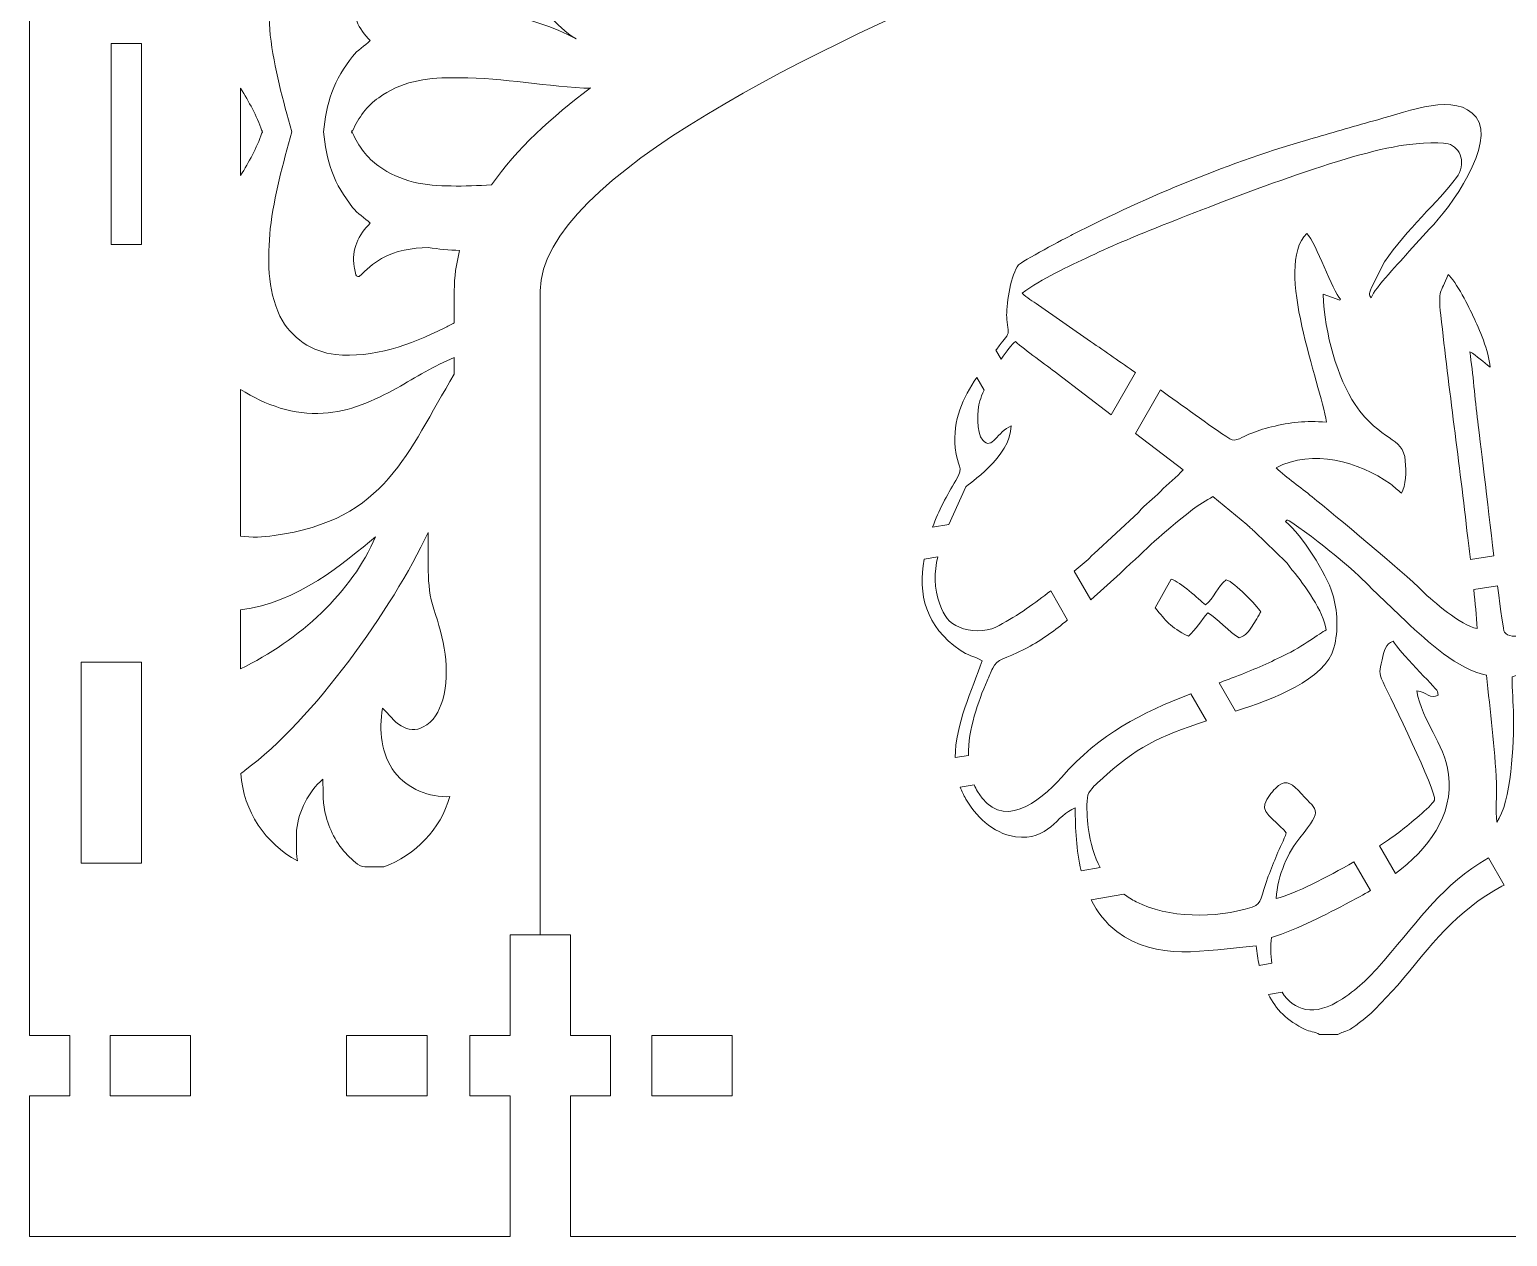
# Model space of a CAD drawing. Header units: inches. Extents: x 37.6 to 85.3, y -40.2 to -18.7.
# Drawn here: x 38.1 to 43.89, y -28.23 to -23.5 of the extents above; entities that cross this region are included whole.
import ezdxf

# ---------------------------------------------------------------- set-up
doc = ezdxf.new("R2010")
doc.units = ezdxf.units.IN
doc.header["$MEASUREMENT"] = 0
doc.layers.add('Layer 1', color=7, linetype='Continuous')

msp = doc.modelspace()

# ---------------------------------------------------------------- linework, layer by layer
at = {"layer": 'Layer 1', "color": 250, "lineweight": 9}
for points, knots in [([(43.4087, -28.2255), (43.4087, -28.2255), (46.5974, -28.2255), (46.5974, -28.2255), (46.5974, -28.2255), (46.5974, -28.2255), (46.5974, -27.6747), (46.5974, -27.6747), (46.5974, -27.6747), (46.5974, -27.6747), (46.4399, -27.6747), (46.4399, -27.6747), (46.4399, -27.6747), (46.4399, -27.6747), (46.4399, -27.4384), (46.4399, -27.4384), (46.4399, -27.4384), (46.4399, -27.4384), (46.5974, -27.4384), (46.5974, -27.4384), (46.5974, -27.4384), (46.5974, -27.4384), (46.5974, -27.0444), (46.5974, -27.0444), (46.5974, -27.0444), (46.5974, -27.0444), (46.8336, -27.0444), (46.8336, -27.0444), (46.8336, -27.0444), (46.8336, -27.0444), (46.8336, -27.4384), (46.8336, -27.4384), (46.8336, -27.4384), (46.8336, -27.4384), (46.9911, -27.4384), (46.9911, -27.4384), (46.9911, -27.4384), (46.9911, -27.4384), (46.9911, -27.6747), (46.9911, -27.6747), (46.9911, -27.6747), (46.9911, -27.6747), (46.8336, -27.6747), (46.8336, -27.6747), (46.8336, -27.6747), (46.8336, -27.6747), (46.8336, -28.2255), (46.8336, -28.2255), (46.8336, -28.2255), (46.8336, -28.2255), (48.7148, -28.2255), (48.7148, -28.2255), (48.7148, -28.2255), (48.7148, -28.2255), (48.7148, -27.6747), (48.7148, -27.6747), (48.7148, -27.6747), (48.7148, -27.6747), (48.5573, -27.6747), (48.5573, -27.6747), (48.5573, -27.6747), (48.5573, -27.6747), (48.5573, -27.4384), (48.5573, -27.4384), (48.5573, -27.4384), (48.5573, -27.4384), (48.7148, -27.4384), (48.7148, -27.4384), (48.7148, -27.4384), (48.7148, -27.4384), (48.7148, -20.728), (48.7148, -20.728), (48.7148, -20.728), (48.7148, -20.4244), (48.4672, -20.1768), (48.1636, -20.1768), (48.1636, -20.1768), (48.1636, -20.1768), (47.655, -20.1768), (47.655, -20.1768), (47.655, -20.1768), (47.4223, -20.1768), (46.841, -20.0055), (46.2129, -19.6593), (46.2129, -19.6593), (45.5847, -19.3131), (45.1154, -19.3648), (44.9156, -19.463), (44.9156, -19.463), (44.7157, -19.5611), (44.7496, -19.4576), (44.7496, -19.4576), (44.7496, -19.4576), (44.7496, -19.4576), (44.7871, -19.1685), (44.5944, -19.0597), (44.5944, -19.0597), (44.4016, -18.9508), (44.241, -19.0597), (44.134, -19.1489), (44.134, -19.1489), (44.0269, -19.2381), (43.9412, -19.0757), (43.9412, -19.0757), (43.9412, -19.0757), (43.7217, -18.7545), (43.4087, -18.7902), (43.4087, -18.7902), (43.4087, -18.7902), (43.4087, -18.7902), (43.0956, -18.7545), (42.8761, -19.0757), (42.8761, -19.0757), (42.8761, -19.0757), (42.7905, -19.2381), (42.6834, -19.1489), (42.6834, -19.1489), (42.5763, -19.0597), (42.4157, -18.9508), (42.223, -19.0597), (42.223, -19.0597), (42.0303, -19.1685), (42.0678, -19.4576), (42.0678, -19.4576), (42.0678, -19.4576), (42.0678, -19.4576), (42.1017, -19.5611), (41.9018, -19.463), (41.9018, -19.463), (41.7019, -19.3648), (41.2326, -19.3131), (40.6045, -19.6593), (40.6045, -19.6593), (39.9763, -20.0055), (39.3951, -20.1768), (39.1624, -20.1768), (39.1624, -20.1768), (39.1624, -20.1768), (38.6538, -20.1768), (38.6538, -20.1768), (38.6538, -20.1768), (38.3502, -20.1768), (38.1026, -20.4244), (38.1026, -20.728), (38.1026, -20.728), (38.1026, -20.728), (38.1026, -27.4384), (38.1026, -27.4384), (38.1026, -27.4384), (38.1026, -27.4384), (38.2601, -27.4384), (38.2601, -27.4384), (38.2601, -27.4384), (38.2601, -27.4384), (38.2601, -27.6747), (38.2601, -27.6747), (38.2601, -27.6747), (38.2601, -27.6747), (38.1026, -27.6747), (38.1026, -27.6747), (38.1026, -27.6747), (38.1026, -27.6747), (38.1026, -28.2255), (38.1026, -28.2255), (38.1026, -28.2255), (38.1026, -28.2255), (39.9838, -28.2255), (39.9838, -28.2255), (39.9838, -28.2255), (39.9838, -28.2255), (39.9838, -27.6747), (39.9838, -27.6747), (39.9838, -27.6747), (39.9838, -27.6747), (39.8263, -27.6747), (39.8263, -27.6747), (39.8263, -27.6747), (39.8263, -27.6747), (39.8263, -27.4384), (39.8263, -27.4384), (39.8263, -27.4384), (39.8263, -27.4384), (39.9838, -27.4384), (39.9838, -27.4384), (39.9838, -27.4384), (39.9838, -27.4384), (39.9838, -27.0444), (39.9838, -27.0444), (39.9838, -27.0444), (39.9838, -27.0444), (40.22, -27.0444), (40.22, -27.0444), (40.22, -27.0444), (40.22, -27.0444), (40.22, -27.4384), (40.22, -27.4384), (40.22, -27.4384), (40.22, -27.4384), (40.3775, -27.4384), (40.3775, -27.4384), (40.3775, -27.4384), (40.3775, -27.4384), (40.3775, -27.6747), (40.3775, -27.6747), (40.3775, -27.6747), (40.3775, -27.6747), (40.22, -27.6747), (40.22, -27.6747), (40.22, -27.6747), (40.22, -27.6747), (40.22, -28.2255), (40.22, -28.2255), (40.22, -28.2255), (40.22, -28.2255), (43.4087, -28.2255), (43.4087, -28.2255)], [0, 0, 0, 0, 0.018182, 0.018182, 0.018182, 0.018182, 0.036364, 0.036364, 0.036364, 0.036364, 0.054545, 0.054545, 0.054545, 0.054545, 0.072727, 0.072727, 0.072727, 0.072727, 0.090909, 0.090909, 0.090909, 0.090909, 0.109091, 0.109091, 0.109091, 0.109091, 0.127273, 0.127273, 0.127273, 0.127273, 0.145455, 0.145455, 0.145455, 0.145455, 0.163636, 0.163636, 0.163636, 0.163636, 0.181818, 0.181818, 0.181818, 0.181818, 0.2, 0.2, 0.2, 0.2, 0.218182, 0.218182, 0.218182, 0.218182, 0.236364, 0.236364, 0.236364, 0.236364, 0.254545, 0.254545, 0.254545, 0.254545, 0.272727, 0.272727, 0.272727, 0.272727, 0.290909, 0.290909, 0.290909, 0.290909, 0.309091, 0.309091, 0.309091, 0.309091, 0.327273, 0.327273, 0.327273, 0.327273, 0.345455, 0.345455, 0.345455, 0.345455, 0.363636, 0.363636, 0.363636, 0.363636, 0.381818, 0.381818, 0.381818, 0.381818, 0.4, 0.4, 0.4, 0.4, 0.418182, 0.418182, 0.418182, 0.418182, 0.436364, 0.436364, 0.436364, 0.436364, 0.454545, 0.454545, 0.454545, 0.454545, 0.472727, 0.472727, 0.472727, 0.472727, 0.490909, 0.490909, 0.490909, 0.490909, 0.509091, 0.509091, 0.509091, 0.509091, 0.527273, 0.527273, 0.527273, 0.527273, 0.545455, 0.545455, 0.545455, 0.545455, 0.563636, 0.563636, 0.563636, 0.563636, 0.581818, 0.581818, 0.581818, 0.581818, 0.6, 0.6, 0.6, 0.6, 0.618182, 0.618182, 0.618182, 0.618182, 0.636364, 0.636364, 0.636364, 0.636364, 0.654545, 0.654545, 0.654545, 0.654545, 0.672727, 0.672727, 0.672727, 0.672727, 0.690909, 0.690909, 0.690909, 0.690909, 0.709091, 0.709091, 0.709091, 0.709091, 0.727273, 0.727273, 0.727273, 0.727273, 0.745455, 0.745455, 0.745455, 0.745455, 0.763636, 0.763636, 0.763636, 0.763636, 0.781818, 0.781818, 0.781818, 0.781818, 0.8, 0.8, 0.8, 0.8, 0.818182, 0.818182, 0.818182, 0.818182, 0.836364, 0.836364, 0.836364, 0.836364, 0.854545, 0.854545, 0.854545, 0.854545, 0.872727, 0.872727, 0.872727, 0.872727, 0.890909, 0.890909, 0.890909, 0.890909, 0.909091, 0.909091, 0.909091, 0.909091, 0.927273, 0.927273, 0.927273, 0.927273, 0.945455, 0.945455, 0.945455, 0.945455, 0.963636, 0.963636, 0.963636, 0.963636, 1, 1, 1, 1]), ([(38.4224, -23.5548), (38.4224, -23.5548), (38.5405, -23.5548), (38.5405, -23.5548), (38.5405, -23.5548), (38.5405, -23.5548), (38.5405, -24.3422), (38.5405, -24.3422), (38.5405, -24.3422), (38.5405, -24.3422), (38.4224, -24.3422), (38.4224, -24.3422), (38.4224, -24.3422), (38.4224, -24.3422), (38.4224, -23.5548), (38.4224, -23.5548)], [0, 0, 0, 0, 0.2, 0.2, 0.2, 0.2, 0.4, 0.4, 0.4, 0.4, 0.6, 0.6, 0.6, 0.6, 1, 1, 1, 1]), ([(42.4327, -24.8434), (42.3746, -24.8031), (42.316, -24.7625), (42.2567, -24.721), (42.2567, -24.721), (42.2567, -24.721), (42.0524, -24.5791), (42.0524, -24.5791), (42.0524, -24.5791), (42.0294, -24.5629), (42.0067, -24.5513), (41.9885, -24.5318), (41.9885, -24.5318), (42.0644, -24.4757), (42.1689, -24.4283), (42.2552, -24.3873), (42.2552, -24.3873), (42.3483, -24.3431), (42.4439, -24.3036), (42.5407, -24.2653), (42.5407, -24.2653), (42.7732, -24.1734), (43.2291, -23.9946), (43.4631, -23.9559), (43.4631, -23.9559), (43.5029, -23.9493), (43.6177, -23.9367), (43.6562, -23.9473), (43.6562, -23.9473), (43.707, -23.9613), (43.7272, -24.0277), (43.6889, -24.0795), (43.6889, -24.0795), (43.6163, -24.1776), (43.4933, -24.2814), (43.4077, -24.4094), (43.4077, -24.4094), (43.4077, -24.4094), (43.3559, -24.5104), (43.3559, -24.5104), (43.3559, -24.5104), (43.3444, -24.5411), (43.3466, -24.5382), (43.3548, -24.5503), (43.3548, -24.5503), (43.3678, -24.5114), (43.4721, -24.406), (43.5042, -24.3681), (43.5042, -24.3681), (43.5042, -24.3681), (43.5836, -24.2798), (43.5836, -24.2798), (43.5836, -24.2798), (43.6642, -24.2003), (43.8446, -23.9458), (43.7656, -23.8436), (43.7656, -23.8436), (43.6883, -23.7435), (43.5027, -23.8199), (43.3812, -23.853), (43.3812, -23.853), (43.2943, -23.8767), (43.2117, -23.9016), (43.1277, -23.9255), (43.1277, -23.9255), (42.8033, -24.0176), (42.4834, -24.1517), (42.1862, -24.3027), (42.1862, -24.3027), (42.1585, -24.3168), (41.9859, -24.4077), (41.9742, -24.4219), (41.9742, -24.4219), (41.9458, -24.4562), (41.9276, -24.5677), (41.9277, -24.6185), (41.9277, -24.6185), (41.9277, -24.6379), (41.9364, -24.6762), (41.9337, -24.6885), (41.9337, -24.6885), (41.9308, -24.7016), (41.9066, -24.7264), (41.8984, -24.7384), (41.8984, -24.7384), (41.8943, -24.7443), (41.8902, -24.7502), (41.8861, -24.756), (41.8861, -24.756), (41.8861, -24.756), (41.9062, -24.7911), (41.9062, -24.7911), (41.9062, -24.7911), (41.9273, -24.7589), (41.9478, -24.7325), (41.9619, -24.7215), (41.9619, -24.7215), (41.9997, -24.7555), (42.0821, -24.8131), (42.1259, -24.8469), (42.1259, -24.8469), (42.1259, -24.8469), (42.3375, -25.0091), (42.3375, -25.0091), (42.3375, -25.0091), (42.3375, -25.0091), (42.4327, -24.8434), (42.4327, -24.8434)], [0, 0, 0, 0, 0.035714, 0.035714, 0.035714, 0.035714, 0.071429, 0.071429, 0.071429, 0.071429, 0.107143, 0.107143, 0.107143, 0.107143, 0.142857, 0.142857, 0.142857, 0.142857, 0.178571, 0.178571, 0.178571, 0.178571, 0.214286, 0.214286, 0.214286, 0.214286, 0.25, 0.25, 0.25, 0.25, 0.285714, 0.285714, 0.285714, 0.285714, 0.321429, 0.321429, 0.321429, 0.321429, 0.357143, 0.357143, 0.357143, 0.357143, 0.392857, 0.392857, 0.392857, 0.392857, 0.428571, 0.428571, 0.428571, 0.428571, 0.464286, 0.464286, 0.464286, 0.464286, 0.5, 0.5, 0.5, 0.5, 0.535714, 0.535714, 0.535714, 0.535714, 0.571429, 0.571429, 0.571429, 0.571429, 0.607143, 0.607143, 0.607143, 0.607143, 0.642857, 0.642857, 0.642857, 0.642857, 0.678571, 0.678571, 0.678571, 0.678571, 0.714286, 0.714286, 0.714286, 0.714286, 0.75, 0.75, 0.75, 0.75, 0.785714, 0.785714, 0.785714, 0.785714, 0.821429, 0.821429, 0.821429, 0.821429, 0.857143, 0.857143, 0.857143, 0.857143, 0.892857, 0.892857, 0.892857, 0.892857, 0.928571, 0.928571, 0.928571, 0.928571, 1, 1, 1, 1]), ([(42.8241, -26.1693), (42.9661, -26.1227), (43.1757, -26.0465), (43.209, -25.9211), (43.209, -25.9211), (43.2274, -25.852), (43.224, -25.7753), (43.2036, -25.709), (43.2036, -25.709), (43.1788, -25.6284), (43.0858, -25.4812), (43.0191, -25.4262), (43.0191, -25.4262), (43.0304, -25.417), (43.026, -25.4196), (43.0441, -25.43), (43.0441, -25.43), (43.0441, -25.43), (43.1219, -25.4852), (43.1219, -25.4852), (43.1219, -25.4852), (43.1856, -25.5344), (43.3013, -25.628), (43.3567, -25.6884), (43.3567, -25.6884), (43.3567, -25.6884), (43.4918, -25.818), (43.4918, -25.818), (43.4918, -25.818), (43.5769, -25.8967), (43.693, -26.0057), (43.8069, -26.0281), (43.8069, -26.0281), (43.8194, -26.1684), (43.8404, -26.3099), (43.8451, -26.4515), (43.8451, -26.4515), (43.8467, -26.4997), (43.8421, -26.5572), (43.8464, -26.6032), (43.8464, -26.6032), (43.9031, -26.5289), (43.9137, -26.2916), (43.9124, -26.1868), (43.9124, -26.1868), (43.9117, -26.1357), (43.9056, -26.0857), (43.9067, -26.0345), (43.9067, -26.0345), (44.0684, -25.9812), (44.1879, -25.921), (44.2158, -25.7369), (44.2158, -25.7369), (44.2255, -25.6727), (44.1966, -25.4655), (44.1748, -25.318), (44.1748, -25.318), (44.1748, -25.318), (44.0938, -25.3315), (44.0938, -25.3315), (44.0938, -25.3315), (44.1133, -25.4771), (44.1321, -25.6234), (44.1479, -25.7718), (44.1479, -25.7718), (44.1107, -25.7939), (44.1137, -25.8174), (44.0306, -25.852), (44.0306, -25.852), (44.0044, -25.8629), (43.9014, -25.895), (43.8764, -25.8593), (43.8764, -25.8593), (43.8729, -25.8544), (43.8626, -25.7801), (43.8496, -25.6775), (43.8496, -25.6775), (43.8496, -25.6775), (43.7566, -25.693), (43.7566, -25.693), (43.7566, -25.693), (43.7621, -25.7443), (43.7667, -25.7955), (43.7693, -25.8454), (43.7693, -25.8454), (43.7073, -25.8347), (43.5931, -25.7359), (43.558, -25.701), (43.558, -25.701), (43.4739, -25.6174), (43.2108, -25.4009), (43.1241, -25.3301), (43.1241, -25.3301), (43.0776, -25.2921), (43.0263, -25.2564), (42.9823, -25.2159), (42.9823, -25.2159), (43.1261, -25.1412), (43.305, -25.1909), (43.4301, -25.279), (43.4301, -25.279), (43.4486, -25.292), (43.4586, -25.304), (43.4737, -25.3152), (43.4737, -25.3152), (43.4911, -25.2855), (43.492, -25.2309), (43.4886, -25.189), (43.4886, -25.189), (43.4806, -25.0898), (43.3917, -25.1167), (43.2925, -24.9684), (43.2925, -24.9684), (43.2233, -24.8649), (43.1723, -24.693), (43.1672, -24.5364), (43.1672, -24.5364), (43.1672, -24.5364), (43.2325, -24.5594), (43.2325, -24.5594), (43.2325, -24.5594), (43.2327, -24.5576), (43.234, -24.5566), (43.235, -24.5554), (43.235, -24.5554), (43.2023, -24.5245), (43.1417, -24.3369), (43.1026, -24.298), (43.1026, -24.298), (42.9711, -24.4308), (43.1578, -24.8869), (43.1795, -25.0367), (43.1795, -25.0367), (43.0956, -25.032), (43.0403, -25.0371), (42.9644, -25.0557), (42.9644, -25.0557), (42.9314, -25.0637), (42.9067, -25.0729), (42.8763, -25.0845), (42.8763, -25.0845), (42.8538, -25.093), (42.8241, -25.1171), (42.802, -25.1029), (42.802, -25.1029), (42.7177, -25.0487), (42.6123, -24.9686), (42.5301, -24.9111), (42.5301, -24.9111), (42.5301, -24.9111), (42.4321, -25.0816), (42.4321, -25.0816), (42.4321, -25.0816), (42.4321, -25.0816), (42.6184, -25.2244), (42.6184, -25.2244), (42.6184, -25.2244), (42.5946, -25.2531), (42.5593, -25.2778), (42.5299, -25.3086), (42.5299, -25.3086), (42.5009, -25.339), (42.4724, -25.3572), (42.4436, -25.3904), (42.4436, -25.3904), (42.4436, -25.3904), (42.2693, -25.5522), (42.2693, -25.5522), (42.2693, -25.5522), (42.2576, -25.5625), (42.258, -25.5643), (42.2468, -25.5753), (42.2468, -25.5753), (42.2468, -25.5753), (42.1925, -25.6205), (42.1925, -25.6205), (42.1925, -25.6205), (42.1925, -25.6205), (42.257, -25.7329), (42.257, -25.7329), (42.257, -25.7329), (42.257, -25.7329), (42.3721, -25.6294), (42.3721, -25.6294), (42.3721, -25.6294), (42.4912, -25.5187), (42.5186, -25.4871), (42.656, -25.3789), (42.656, -25.3789), (42.6782, -25.3614), (42.7109, -25.345), (42.7349, -25.3282), (42.7349, -25.3282), (42.7349, -25.3282), (42.8687, -25.4382), (42.8687, -25.4382), (42.8687, -25.4382), (42.8834, -25.452), (42.8874, -25.4559), (42.9004, -25.4674), (42.9004, -25.4674), (42.9004, -25.4674), (43.0218, -25.5852), (43.0218, -25.5852), (43.0218, -25.5852), (43.0319, -25.5968), (43.0383, -25.6079), (43.0484, -25.6198), (43.0484, -25.6198), (43.0942, -25.6733), (43.1686, -25.7789), (43.1791, -25.8507), (43.1791, -25.8507), (43.1509, -25.865), (43.0918, -25.913), (43.0107, -25.9523), (43.0107, -25.9523), (42.9511, -25.9812), (42.8878, -26.0094), (42.8227, -26.0341), (42.8227, -26.0341), (42.8014, -26.0422), (42.7805, -26.0501), (42.7601, -26.0578), (42.7601, -26.0578), (42.7601, -26.0578), (42.8241, -26.1693), (42.8241, -26.1693)], [0, 0, 0, 0, 0.017241, 0.017241, 0.017241, 0.017241, 0.034483, 0.034483, 0.034483, 0.034483, 0.051724, 0.051724, 0.051724, 0.051724, 0.068966, 0.068966, 0.068966, 0.068966, 0.086207, 0.086207, 0.086207, 0.086207, 0.103448, 0.103448, 0.103448, 0.103448, 0.12069, 0.12069, 0.12069, 0.12069, 0.137931, 0.137931, 0.137931, 0.137931, 0.155172, 0.155172, 0.155172, 0.155172, 0.172414, 0.172414, 0.172414, 0.172414, 0.189655, 0.189655, 0.189655, 0.189655, 0.206897, 0.206897, 0.206897, 0.206897, 0.224138, 0.224138, 0.224138, 0.224138, 0.241379, 0.241379, 0.241379, 0.241379, 0.258621, 0.258621, 0.258621, 0.258621, 0.275862, 0.275862, 0.275862, 0.275862, 0.293103, 0.293103, 0.293103, 0.293103, 0.310345, 0.310345, 0.310345, 0.310345, 0.327586, 0.327586, 0.327586, 0.327586, 0.344828, 0.344828, 0.344828, 0.344828, 0.362069, 0.362069, 0.362069, 0.362069, 0.37931, 0.37931, 0.37931, 0.37931, 0.396552, 0.396552, 0.396552, 0.396552, 0.413793, 0.413793, 0.413793, 0.413793, 0.431034, 0.431034, 0.431034, 0.431034, 0.448276, 0.448276, 0.448276, 0.448276, 0.465517, 0.465517, 0.465517, 0.465517, 0.482759, 0.482759, 0.482759, 0.482759, 0.5, 0.5, 0.5, 0.5, 0.517241, 0.517241, 0.517241, 0.517241, 0.534483, 0.534483, 0.534483, 0.534483, 0.551724, 0.551724, 0.551724, 0.551724, 0.568966, 0.568966, 0.568966, 0.568966, 0.586207, 0.586207, 0.586207, 0.586207, 0.603448, 0.603448, 0.603448, 0.603448, 0.62069, 0.62069, 0.62069, 0.62069, 0.637931, 0.637931, 0.637931, 0.637931, 0.655172, 0.655172, 0.655172, 0.655172, 0.672414, 0.672414, 0.672414, 0.672414, 0.689655, 0.689655, 0.689655, 0.689655, 0.706897, 0.706897, 0.706897, 0.706897, 0.724138, 0.724138, 0.724138, 0.724138, 0.741379, 0.741379, 0.741379, 0.741379, 0.758621, 0.758621, 0.758621, 0.758621, 0.775862, 0.775862, 0.775862, 0.775862, 0.793103, 0.793103, 0.793103, 0.793103, 0.810345, 0.810345, 0.810345, 0.810345, 0.827586, 0.827586, 0.827586, 0.827586, 0.844828, 0.844828, 0.844828, 0.844828, 0.862069, 0.862069, 0.862069, 0.862069, 0.87931, 0.87931, 0.87931, 0.87931, 0.896552, 0.896552, 0.896552, 0.896552, 0.913793, 0.913793, 0.913793, 0.913793, 0.931034, 0.931034, 0.931034, 0.931034, 0.948276, 0.948276, 0.948276, 0.948276, 0.965517, 0.965517, 0.965517, 0.965517, 1, 1, 1, 1]), ([(43.8351, -25.5602), (43.8098, -25.3519), (43.7809, -25.1001), (43.7722, -25.0341), (43.7722, -25.0341), (43.7604, -24.9445), (43.7546, -24.8491), (43.7409, -24.7616), (43.7409, -24.7616), (43.7691, -24.7759), (43.7948, -24.8039), (43.8206, -24.8219), (43.8206, -24.8219), (43.8158, -24.7576), (43.7775, -24.6721), (43.7548, -24.6231), (43.7548, -24.6231), (43.7407, -24.5929), (43.6858, -24.4832), (43.6559, -24.4588), (43.6559, -24.4588), (43.6268, -24.5373), (43.6162, -24.513), (43.6275, -24.6181), (43.6275, -24.6181), (43.6589, -24.9099), (43.7005, -25.1977), (43.7331, -25.4896), (43.7331, -25.4896), (43.7363, -25.5179), (43.7397, -25.5466), (43.7431, -25.5755), (43.7431, -25.5755), (43.7431, -25.5755), (43.8351, -25.5602), (43.8351, -25.5602)], [0, 0, 0, 0, 0.1, 0.1, 0.1, 0.1, 0.2, 0.2, 0.2, 0.2, 0.3, 0.3, 0.3, 0.3, 0.4, 0.4, 0.4, 0.4, 0.5, 0.5, 0.5, 0.5, 0.6, 0.6, 0.6, 0.6, 0.7, 0.7, 0.7, 0.7, 0.8, 0.8, 0.8, 0.8, 1, 1, 1, 1]), ([(41.702, -25.4375), (41.702, -25.4375), (41.7678, -25.2899), (41.7678, -25.2899), (41.7678, -25.2899), (41.7739, -25.2826), (41.9442, -25.1721), (41.9457, -25.052), (41.9457, -25.052), (41.8924, -25.0728), (41.8704, -25.1503), (41.834, -25.1082), (41.834, -25.1082), (41.8086, -25.0786), (41.812, -24.9914), (41.8231, -24.9533), (41.8231, -24.9533), (41.8266, -24.9415), (41.8322, -24.9272), (41.8392, -24.9116), (41.8392, -24.9116), (41.8392, -24.9116), (41.8109, -24.8622), (41.8109, -24.8622), (41.8109, -24.8622), (41.7576, -24.9423), (41.7161, -25.0281), (41.7265, -25.1381), (41.7265, -25.1381), (41.7339, -25.2168), (41.7642, -25.2069), (41.7286, -25.266), (41.7286, -25.266), (41.694, -25.3234), (41.6614, -25.384), (41.6379, -25.4482), (41.6379, -25.4482), (41.6379, -25.4482), (41.702, -25.4375), (41.702, -25.4375)], [0, 0, 0, 0, 0.090909, 0.090909, 0.090909, 0.090909, 0.181818, 0.181818, 0.181818, 0.181818, 0.272727, 0.272727, 0.272727, 0.272727, 0.363636, 0.363636, 0.363636, 0.363636, 0.454545, 0.454545, 0.454545, 0.454545, 0.545455, 0.545455, 0.545455, 0.545455, 0.636364, 0.636364, 0.636364, 0.636364, 0.727273, 0.727273, 0.727273, 0.727273, 0.818182, 0.818182, 0.818182, 0.818182, 1, 1, 1, 1]), ([(42.1003, -25.6972), (42.1003, -25.6972), (42.0883, -25.7072), (42.0883, -25.7072), (42.0883, -25.7072), (42.0302, -25.7517), (41.9574, -25.8042), (41.885, -25.84), (41.885, -25.84), (41.8457, -25.8595), (41.7845, -25.8583), (41.7432, -25.8403), (41.7432, -25.8403), (41.7007, -25.8218), (41.6835, -25.798), (41.6658, -25.7498), (41.6658, -25.7498), (41.6424, -25.6863), (41.6448, -25.624), (41.6583, -25.5645), (41.6583, -25.5645), (41.6583, -25.5645), (41.6043, -25.5735), (41.6043, -25.5735), (41.6043, -25.5735), (41.5805, -25.7128), (41.6102, -25.8359), (41.7453, -25.9299), (41.7453, -25.9299), (41.7744, -25.9502), (41.8011, -25.9544), (41.8322, -25.9715), (41.8322, -25.9715), (41.7922, -26.0862), (41.7271, -26.2211), (41.7261, -26.3504), (41.7261, -26.3504), (41.7261, -26.3504), (41.7779, -26.3418), (41.7779, -26.3418), (41.7779, -26.3418), (41.777, -26.2396), (41.8165, -26.1309), (41.8509, -26.0504), (41.8509, -26.0504), (41.8582, -26.0334), (41.8645, -26.0181), (41.8731, -26.001), (41.8731, -26.001), (41.8923, -25.9622), (41.9191, -25.9658), (41.9971, -25.9265), (41.9971, -25.9265), (42.0588, -25.8955), (42.109, -25.8569), (42.1559, -25.8207), (42.1559, -25.8207), (42.1596, -25.8179), (42.1631, -25.8151), (42.1665, -25.8123), (42.1665, -25.8123), (42.1665, -25.8123), (42.1003, -25.6972), (42.1003, -25.6972)], [0, 0, 0, 0, 0.058824, 0.058824, 0.058824, 0.058824, 0.117647, 0.117647, 0.117647, 0.117647, 0.176471, 0.176471, 0.176471, 0.176471, 0.235294, 0.235294, 0.235294, 0.235294, 0.294118, 0.294118, 0.294118, 0.294118, 0.352941, 0.352941, 0.352941, 0.352941, 0.411765, 0.411765, 0.411765, 0.411765, 0.470588, 0.470588, 0.470588, 0.470588, 0.529412, 0.529412, 0.529412, 0.529412, 0.588235, 0.588235, 0.588235, 0.588235, 0.647059, 0.647059, 0.647059, 0.647059, 0.705882, 0.705882, 0.705882, 0.705882, 0.764706, 0.764706, 0.764706, 0.764706, 0.823529, 0.823529, 0.823529, 0.823529, 0.882353, 0.882353, 0.882353, 0.882353, 1, 1, 1, 1]), ([(42.5088, -25.7642), (42.5533, -25.8159), (42.5646, -25.8379), (42.6392, -25.8752), (42.6392, -25.8752), (42.6681, -25.8506), (42.6896, -25.8116), (42.7156, -25.7838), (42.7156, -25.7838), (42.7505, -25.8025), (42.8005, -25.861), (42.8378, -25.8823), (42.8378, -25.8823), (42.8654, -25.8716), (42.875, -25.8592), (42.8891, -25.8358), (42.8891, -25.8358), (42.899, -25.8194), (42.9152, -25.7942), (42.9229, -25.7795), (42.9229, -25.7795), (42.9071, -25.7563), (42.8222, -25.6645), (42.7869, -25.6543), (42.7869, -25.6543), (42.7546, -25.6798), (42.74, -25.7263), (42.706, -25.7529), (42.706, -25.7529), (42.6783, -25.7284), (42.6096, -25.6643), (42.5716, -25.6518), (42.5716, -25.6518), (42.5716, -25.6518), (42.5088, -25.7642), (42.5088, -25.7642)], [0, 0, 0, 0, 0.1, 0.1, 0.1, 0.1, 0.2, 0.2, 0.2, 0.2, 0.3, 0.3, 0.3, 0.3, 0.4, 0.4, 0.4, 0.4, 0.5, 0.5, 0.5, 0.5, 0.6, 0.6, 0.6, 0.6, 0.7, 0.7, 0.7, 0.7, 0.8, 0.8, 0.8, 0.8, 1, 1, 1, 1]), ([(43.45, -26.8047), (43.5754, -26.7093), (43.6786, -26.5805), (43.6578, -26.4162), (43.6578, -26.4162), (43.6496, -26.3513), (43.6229, -26.3016), (43.5975, -26.2521), (43.5975, -26.2521), (43.5751, -26.2084), (43.5415, -26.1463), (43.5336, -26.0892), (43.5336, -26.0892), (43.5701, -26.0931), (43.5888, -26.125), (43.6167, -26.1057), (43.6167, -26.1057), (43.6167, -26.1057), (43.6152, -26.092), (43.6152, -26.092), (43.6152, -26.092), (43.6031, -26.073), (43.4615, -25.9325), (43.4409, -25.8949), (43.4409, -25.8949), (43.4113, -25.9058), (43.4046, -25.9319), (43.3974, -25.9674), (43.3974, -25.9674), (43.3878, -26.0143), (43.3832, -26.0143), (43.4019, -26.0553), (43.4019, -26.0553), (43.4302, -26.1176), (43.6105, -26.4802), (43.6029, -26.5178), (43.6029, -26.5178), (43.5868, -26.5449), (43.5047, -26.6107), (43.4713, -26.6369), (43.4713, -26.6369), (43.449, -26.6544), (43.4202, -26.6747), (43.3876, -26.6961), (43.3876, -26.6961), (43.3876, -26.6961), (43.45, -26.8047), (43.45, -26.8047)], [0, 0, 0, 0, 0.076923, 0.076923, 0.076923, 0.076923, 0.153846, 0.153846, 0.153846, 0.153846, 0.230769, 0.230769, 0.230769, 0.230769, 0.307692, 0.307692, 0.307692, 0.307692, 0.384615, 0.384615, 0.384615, 0.384615, 0.461538, 0.461538, 0.461538, 0.461538, 0.538462, 0.538462, 0.538462, 0.538462, 0.615385, 0.615385, 0.615385, 0.615385, 0.692308, 0.692308, 0.692308, 0.692308, 0.769231, 0.769231, 0.769231, 0.769231, 0.846154, 0.846154, 0.846154, 0.846154, 1, 1, 1, 1]), ([(38.3043, -25.9767), (38.3043, -25.9767), (38.5405, -25.9767), (38.5405, -25.9767), (38.5405, -25.9767), (38.5405, -25.9767), (38.5405, -26.7641), (38.5405, -26.7641), (38.5405, -26.7641), (38.5405, -26.7641), (38.3043, -26.7641), (38.3043, -26.7641), (38.3043, -26.7641), (38.3043, -26.7641), (38.3043, -25.9767), (38.3043, -25.9767)], [0, 0, 0, 0, 0.2, 0.2, 0.2, 0.2, 0.4, 0.4, 0.4, 0.4, 0.6, 0.6, 0.6, 0.6, 1, 1, 1, 1]), ([(42.2944, -26.7815), (42.2713, -26.7388), (42.2555, -26.6872), (42.2476, -26.6243), (42.2476, -26.6243), (42.2435, -26.5919), (42.2396, -26.5406), (42.2438, -26.5085), (42.2438, -26.5085), (42.2475, -26.4803), (42.2726, -26.4594), (42.2926, -26.441), (42.2926, -26.441), (42.4397, -26.3064), (42.5186, -26.2712), (42.7096, -26.207), (42.7096, -26.207), (42.7096, -26.207), (42.6483, -26.1004), (42.6483, -26.1004), (42.6483, -26.1004), (42.4533, -26.1768), (42.2973, -26.254), (42.1423, -26.4281), (42.1423, -26.4281), (42.0554, -26.5257), (41.9075, -26.642), (41.8137, -26.4829), (41.8137, -26.4829), (41.8089, -26.4747), (41.8046, -26.4663), (41.8008, -26.4577), (41.8008, -26.4577), (41.8008, -26.4577), (41.7459, -26.4668), (41.7459, -26.4668), (41.7459, -26.4668), (41.7518, -26.4824), (41.7592, -26.4978), (41.7682, -26.5129), (41.7682, -26.5129), (41.805, -26.5745), (41.8697, -26.6477), (41.9622, -26.6604), (41.9622, -26.6604), (42.0936, -26.6784), (42.1207, -26.5756), (42.1966, -26.5474), (42.1966, -26.5474), (42.1962, -26.6278), (42.2004, -26.7139), (42.219, -26.794), (42.219, -26.794), (42.219, -26.794), (42.2944, -26.7815), (42.2944, -26.7815)], [0, 0, 0, 0, 0.066667, 0.066667, 0.066667, 0.066667, 0.133333, 0.133333, 0.133333, 0.133333, 0.2, 0.2, 0.2, 0.2, 0.266667, 0.266667, 0.266667, 0.266667, 0.333333, 0.333333, 0.333333, 0.333333, 0.4, 0.4, 0.4, 0.4, 0.466667, 0.466667, 0.466667, 0.466667, 0.533333, 0.533333, 0.533333, 0.533333, 0.6, 0.6, 0.6, 0.6, 0.666667, 0.666667, 0.666667, 0.666667, 0.733333, 0.733333, 0.733333, 0.733333, 0.8, 0.8, 0.8, 0.8, 0.866667, 0.866667, 0.866667, 0.866667, 1, 1, 1, 1]), ([(43.0688, -26.4777), (43.0391, -26.4473), (43.0132, -26.4366), (42.9798, -26.4713), (42.9798, -26.4713), (42.9648, -26.4869), (42.9468, -26.5092), (42.9384, -26.5326), (42.9384, -26.5326), (42.9247, -26.571), (43.003, -26.6157), (43.0225, -26.6451), (43.0225, -26.6451), (43.0139, -26.673), (42.9966, -26.7034), (42.9853, -26.7315), (42.9853, -26.7315), (42.9746, -26.7585), (42.9634, -26.7865), (42.9522, -26.8155), (42.9522, -26.8155), (42.9207, -26.8977), (42.9316, -26.9217), (42.8891, -26.9357), (42.8891, -26.9357), (42.7455, -26.9831), (42.5559, -26.9779), (42.4351, -26.9153), (42.4351, -26.9153), (42.4179, -26.9064), (42.4018, -26.8966), (42.3868, -26.8858), (42.3868, -26.8858), (42.3868, -26.8858), (42.2583, -26.9072), (42.2583, -26.9072), (42.2583, -26.9072), (42.2822, -26.9554), (42.3149, -26.9981), (42.3595, -27.0317), (42.3595, -27.0317), (42.5187, -27.1515), (42.6971, -27.1046), (42.9042, -27.0882), (42.9042, -27.0882), (42.9077, -27.1148), (42.9117, -27.1401), (42.9167, -27.1642), (42.9167, -27.1642), (42.9167, -27.1642), (42.9659, -27.156), (42.9659, -27.156), (42.9659, -27.156), (42.9609, -27.1228), (42.9603, -27.0882), (42.9642, -27.0552), (42.9642, -27.0552), (43.069, -27.0224), (43.1781, -26.9645), (43.2715, -26.9158), (43.2715, -26.9158), (43.2975, -26.9023), (43.3245, -26.8873), (43.3518, -26.8709), (43.3518, -26.8709), (43.3518, -26.8709), (43.2871, -26.7584), (43.2871, -26.7584), (43.2871, -26.7584), (43.1806, -26.821), (43.0612, -26.881), (42.9835, -26.9028), (42.9835, -26.9028), (42.9875, -26.8092), (43.0318, -26.7186), (43.0759, -26.6642), (43.0759, -26.6642), (43.1723, -26.5453), (43.1413, -26.5627), (43.0688, -26.4777)], [0, 0, 0, 0, 0.047619, 0.047619, 0.047619, 0.047619, 0.095238, 0.095238, 0.095238, 0.095238, 0.142857, 0.142857, 0.142857, 0.142857, 0.190476, 0.190476, 0.190476, 0.190476, 0.238095, 0.238095, 0.238095, 0.238095, 0.285714, 0.285714, 0.285714, 0.285714, 0.333333, 0.333333, 0.333333, 0.333333, 0.380952, 0.380952, 0.380952, 0.380952, 0.428571, 0.428571, 0.428571, 0.428571, 0.47619, 0.47619, 0.47619, 0.47619, 0.52381, 0.52381, 0.52381, 0.52381, 0.571429, 0.571429, 0.571429, 0.571429, 0.619048, 0.619048, 0.619048, 0.619048, 0.666667, 0.666667, 0.666667, 0.666667, 0.714286, 0.714286, 0.714286, 0.714286, 0.761905, 0.761905, 0.761905, 0.761905, 0.809524, 0.809524, 0.809524, 0.809524, 0.857143, 0.857143, 0.857143, 0.857143, 0.904762, 0.904762, 0.904762, 0.904762, 1, 1, 1, 1]), ([(42.9532, -27.2778), (42.9816, -27.3356), (43.0253, -27.3816), (43.0967, -27.4149), (43.0967, -27.4149), (43.1128, -27.4224), (43.1362, -27.4257), (43.1525, -27.4343), (43.1525, -27.4343), (43.1525, -27.4343), (43.2249, -27.4343), (43.2249, -27.4343), (43.2249, -27.4343), (43.2377, -27.4265), (43.2518, -27.4248), (43.2681, -27.4166), (43.2681, -27.4166), (43.2858, -27.4077), (43.2904, -27.4031), (43.3044, -27.3919), (43.3044, -27.3919), (43.3317, -27.3703), (43.3473, -27.3586), (43.3709, -27.3359), (43.3709, -27.3359), (43.3709, -27.3359), (43.4596, -27.2416), (43.4596, -27.2416), (43.4596, -27.2416), (43.5846, -27.0912), (43.6896, -26.9477), (43.8669, -26.8543), (43.8669, -26.8543), (43.8669, -26.8543), (43.8751, -26.85), (43.8751, -26.85), (43.8751, -26.85), (43.8751, -26.85), (43.8137, -26.743), (43.8137, -26.743), (43.8137, -26.743), (43.6287, -26.8538), (43.5557, -26.9712), (43.405, -27.1458), (43.405, -27.1458), (43.3529, -27.2062), (43.3101, -27.2494), (43.2428, -27.2946), (43.2428, -27.2946), (43.1305, -27.37), (43.051, -27.3397), (43.0058, -27.2691), (43.0058, -27.2691), (43.0058, -27.2691), (42.9532, -27.2778), (42.9532, -27.2778)], [0, 0, 0, 0, 0.066667, 0.066667, 0.066667, 0.066667, 0.133333, 0.133333, 0.133333, 0.133333, 0.2, 0.2, 0.2, 0.2, 0.266667, 0.266667, 0.266667, 0.266667, 0.333333, 0.333333, 0.333333, 0.333333, 0.4, 0.4, 0.4, 0.4, 0.466667, 0.466667, 0.466667, 0.466667, 0.533333, 0.533333, 0.533333, 0.533333, 0.6, 0.6, 0.6, 0.6, 0.666667, 0.666667, 0.666667, 0.666667, 0.733333, 0.733333, 0.733333, 0.733333, 0.8, 0.8, 0.8, 0.8, 0.866667, 0.866667, 0.866667, 0.866667, 1, 1, 1, 1]), ([(38.4179, -27.4384), (38.4179, -27.4384), (38.7328, -27.4384), (38.7328, -27.4384), (38.7328, -27.4384), (38.7328, -27.4384), (38.7328, -27.6747), (38.7328, -27.6747), (38.7328, -27.6747), (38.7328, -27.6747), (38.4179, -27.6747), (38.4179, -27.6747), (38.4179, -27.6747), (38.4179, -27.6747), (38.4179, -27.4384), (38.4179, -27.4384)], [0, 0, 0, 0, 0.2, 0.2, 0.2, 0.2, 0.4, 0.4, 0.4, 0.4, 0.6, 0.6, 0.6, 0.6, 1, 1, 1, 1]), ([(39.3437, -27.4384), (39.3437, -27.4384), (39.6586, -27.4384), (39.6586, -27.4384), (39.6586, -27.4384), (39.6586, -27.4384), (39.6586, -27.6747), (39.6586, -27.6747), (39.6586, -27.6747), (39.6586, -27.6747), (39.3437, -27.6747), (39.3437, -27.6747), (39.3437, -27.6747), (39.3437, -27.6747), (39.3437, -27.4384), (39.3437, -27.4384)], [0, 0, 0, 0, 0.2, 0.2, 0.2, 0.2, 0.4, 0.4, 0.4, 0.4, 0.6, 0.6, 0.6, 0.6, 1, 1, 1, 1]), ([(40.539, -27.4384), (40.539, -27.4384), (40.8539, -27.4384), (40.8539, -27.4384), (40.8539, -27.4384), (40.8539, -27.4384), (40.8539, -27.6747), (40.8539, -27.6747), (40.8539, -27.6747), (40.8539, -27.6747), (40.539, -27.6747), (40.539, -27.6747), (40.539, -27.6747), (40.539, -27.6747), (40.539, -27.4384), (40.539, -27.4384)], [0, 0, 0, 0, 0.2, 0.2, 0.2, 0.2, 0.4, 0.4, 0.4, 0.4, 0.6, 0.6, 0.6, 0.6, 1, 1, 1, 1])]:
    msp.add_open_spline(points, degree=3, knots=knots, dxfattribs=at)
at = {"layer": 'Layer 1', "color": 140, "lineweight": 9}
msp.add_open_spline([(40.1019, -27.0444), (40.1019, -27.0444), (40.1019, -24.5233), (40.1019, -24.5233), (40.1019, -24.5233), (40.1019, -24.0741), (41.2327, -23.5512), (41.925, -23.2577), (41.925, -23.2577), (42.6606, -22.9459), (43.4087, -22.2785), (43.4087, -22.2785), (43.4087, -22.2785), (43.4087, -22.2785), (44.1568, -22.9459), (44.8924, -23.2577), (44.8924, -23.2577), (45.5846, -23.5512), (46.7155, -24.0741), (46.7155, -24.5233), (46.7155, -24.5233), (46.7155, -24.5233), (46.7155, -27.0444), (46.7155, -27.0444)], degree=3, knots=[0, 0, 0, 0, 0.142857, 0.142857, 0.142857, 0.142857, 0.285714, 0.285714, 0.285714, 0.285714, 0.428571, 0.428571, 0.428571, 0.428571, 0.571429, 0.571429, 0.571429, 0.571429, 0.714286, 0.714286, 0.714286, 0.714286, 1, 1, 1, 1], dxfattribs=at)
at = {"layer": 'Layer 1', "color": 250, "lineweight": 18}
for points, knots in [([(39.7864, -24.365), (39.7727, -24.4163), (39.7654, -24.4689), (39.7654, -24.5227), (39.7654, -24.5227), (39.7654, -24.5227), (39.7654, -24.6486), (39.7654, -24.6486), (39.7654, -24.6486), (39.7523, -24.6557), (39.7391, -24.6627), (39.7258, -24.6694), (39.7258, -24.6694), (39.593, -24.7334), (39.4482, -24.7887), (39.3003, -24.7721), (39.3003, -24.7721), (39.2106, -24.7636), (39.1259, -24.7079), (39.0829, -24.6226), (39.0829, -24.6226), (39.0329, -24.517), (39.0341, -24.3946), (39.0449, -24.2798), (39.0449, -24.2798), (39.0602, -24.1504), (39.0943, -24.0249), (39.1299, -23.9007), (39.1299, -23.9007), (39.0943, -23.7765), (39.0602, -23.6511), (39.0449, -23.5217), (39.0449, -23.5217), (39.0341, -23.4068), (39.0329, -23.2844), (39.0829, -23.1788), (39.0829, -23.1788), (39.1259, -23.0935), (39.2106, -23.0378), (39.3003, -23.0294), (39.3003, -23.0294), (39.4482, -23.0127), (39.593, -23.0681), (39.7258, -23.132), (39.7258, -23.132), (39.8351, -23.1878), (39.9392, -23.256), (40.0314, -23.3404), (40.0314, -23.3404), (40.108, -23.3978), (40.1584, -23.4885), (40.2419, -23.5363), (40.2419, -23.5363), (40.0652, -23.4382), (39.8583, -23.4193), (39.6633, -23.4479), (39.6633, -23.4479), (39.6006, -23.446), (39.536, -23.4377), (39.4802, -23.4047), (39.4802, -23.4047), (39.4474, -23.3871), (39.421, -23.3599), (39.3934, -23.3348), (39.3934, -23.3348), (39.3742, -23.3306), (39.3784, -23.3599), (39.3739, -23.3726), (39.3739, -23.3726), (39.3613, -23.4377), (39.3916, -23.5006), (39.4365, -23.5427), (39.4365, -23.5427), (39.4141, -23.5649), (39.3859, -23.5799), (39.3664, -23.6052), (39.3664, -23.6052), (39.3353, -23.6492), (39.3027, -23.6935), (39.2863, -23.7465), (39.2863, -23.7465), (39.2659, -23.7952), (39.2611, -23.8486), (39.2528, -23.9007), (39.2528, -23.9007), (39.2611, -23.9528), (39.2659, -24.0062), (39.2863, -24.055), (39.2863, -24.055), (39.3027, -24.108), (39.3353, -24.1522), (39.3664, -24.1962), (39.3664, -24.1962), (39.3859, -24.2215), (39.4141, -24.2365), (39.4365, -24.2588), (39.4365, -24.2588), (39.3916, -24.3009), (39.3613, -24.3637), (39.3739, -24.4288), (39.3739, -24.4288), (39.3784, -24.4416), (39.3742, -24.4708), (39.3934, -24.4667), (39.3934, -24.4667), (39.421, -24.4416), (39.4474, -24.4143), (39.4802, -24.3967), (39.4802, -24.3967), (39.536, -24.3637), (39.6006, -24.3554), (39.6633, -24.3536), (39.6633, -24.3536), (39.704, -24.3595), (39.7451, -24.3634), (39.7864, -24.365)], [0, 0, 0, 0, 0.033333, 0.033333, 0.033333, 0.033333, 0.066667, 0.066667, 0.066667, 0.066667, 0.1, 0.1, 0.1, 0.1, 0.133333, 0.133333, 0.133333, 0.133333, 0.166667, 0.166667, 0.166667, 0.166667, 0.2, 0.2, 0.2, 0.2, 0.233333, 0.233333, 0.233333, 0.233333, 0.266667, 0.266667, 0.266667, 0.266667, 0.3, 0.3, 0.3, 0.3, 0.333333, 0.333333, 0.333333, 0.333333, 0.366667, 0.366667, 0.366667, 0.366667, 0.4, 0.4, 0.4, 0.4, 0.433333, 0.433333, 0.433333, 0.433333, 0.466667, 0.466667, 0.466667, 0.466667, 0.5, 0.5, 0.5, 0.5, 0.533333, 0.533333, 0.533333, 0.533333, 0.566667, 0.566667, 0.566667, 0.566667, 0.6, 0.6, 0.6, 0.6, 0.633333, 0.633333, 0.633333, 0.633333, 0.666667, 0.666667, 0.666667, 0.666667, 0.7, 0.7, 0.7, 0.7, 0.733333, 0.733333, 0.733333, 0.733333, 0.766667, 0.766667, 0.766667, 0.766667, 0.8, 0.8, 0.8, 0.8, 0.833333, 0.833333, 0.833333, 0.833333, 0.866667, 0.866667, 0.866667, 0.866667, 0.9, 0.9, 0.9, 0.9, 0.933333, 0.933333, 0.933333, 0.933333, 1, 1, 1, 1]), ([(40.2988, -23.7289), (40.1472, -23.8415), (40.0089, -23.9683), (39.9112, -24.1076), (39.9112, -24.1076), (39.8586, -24.1116), (39.806, -24.1138), (39.7531, -24.1123), (39.7531, -24.1123), (39.6547, -24.114), (39.5516, -24.0957), (39.4695, -24.0344), (39.4695, -24.0344), (39.424, -24.0035), (39.3902, -23.9562), (39.3671, -23.9047), (39.3671, -23.9047), (39.3671, -23.9047), (39.3636, -23.9047), (39.3636, -23.9047), (39.3636, -23.9047), (39.3636, -23.9047), (39.3653, -23.9007), (39.3653, -23.9007), (39.3653, -23.9007), (39.3653, -23.9007), (39.3636, -23.8967), (39.3636, -23.8967), (39.3636, -23.8967), (39.3636, -23.8967), (39.3671, -23.8967), (39.3671, -23.8967), (39.3671, -23.8967), (39.3902, -23.8452), (39.424, -23.7979), (39.4695, -23.767), (39.4695, -23.767), (39.5516, -23.7057), (39.6547, -23.6874), (39.7531, -23.6891), (39.7531, -23.6891), (39.9271, -23.6841), (40.099, -23.7194), (40.2721, -23.7298), (40.2721, -23.7298), (40.281, -23.7294), (40.2899, -23.7291), (40.2988, -23.7289)], [0, 0, 0, 0, 0.076923, 0.076923, 0.076923, 0.076923, 0.153846, 0.153846, 0.153846, 0.153846, 0.230769, 0.230769, 0.230769, 0.230769, 0.307692, 0.307692, 0.307692, 0.307692, 0.384615, 0.384615, 0.384615, 0.384615, 0.461538, 0.461538, 0.461538, 0.461538, 0.538462, 0.538462, 0.538462, 0.538462, 0.615385, 0.615385, 0.615385, 0.615385, 0.692308, 0.692308, 0.692308, 0.692308, 0.769231, 0.769231, 0.769231, 0.769231, 0.846154, 0.846154, 0.846154, 0.846154, 1, 1, 1, 1]), ([(38.9288, -24.0712), (38.9288, -24.0712), (38.9288, -23.7302), (38.9288, -23.7302), (38.9288, -23.7302), (38.9615, -23.783), (38.9918, -23.8371), (39.0121, -23.8963), (39.0121, -23.8963), (39.0121, -23.8963), (39.015, -23.8963), (39.015, -23.8963), (39.015, -23.8963), (39.015, -23.8963), (39.0136, -23.9007), (39.0136, -23.9007), (39.0136, -23.9007), (39.0136, -23.9007), (39.015, -23.9051), (39.015, -23.9051), (39.015, -23.9051), (39.015, -23.9051), (39.0121, -23.9051), (39.0121, -23.9051), (39.0121, -23.9051), (38.9918, -23.9644), (38.9615, -24.0184), (38.9288, -24.0712)], [0, 0, 0, 0, 0.125, 0.125, 0.125, 0.125, 0.25, 0.25, 0.25, 0.25, 0.375, 0.375, 0.375, 0.375, 0.5, 0.5, 0.5, 0.5, 0.625, 0.625, 0.625, 0.625, 0.75, 0.75, 0.75, 0.75, 1, 1, 1, 1]), ([(39.7654, -24.7838), (39.7654, -24.7838), (39.7654, -24.8494), (39.7654, -24.8494), (39.7654, -24.8494), (39.5801, -25.1556), (39.5006, -25.4209), (39.0603, -25.4812), (39.0603, -25.4812), (39.0165, -25.4884), (38.9723, -25.489), (38.9288, -25.4837), (38.9288, -25.4837), (38.9288, -25.4837), (38.9288, -24.909), (38.9288, -24.909), (38.9288, -24.909), (39.0265, -24.9709), (39.1377, -25.0107), (39.2522, -25.0017), (39.2522, -25.0017), (39.3551, -24.9987), (39.4502, -24.952), (39.5411, -24.9045), (39.5411, -24.9045), (39.6139, -24.8606), (39.6877, -24.8174), (39.7654, -24.7838)], [0, 0, 0, 0, 0.125, 0.125, 0.125, 0.125, 0.25, 0.25, 0.25, 0.25, 0.375, 0.375, 0.375, 0.375, 0.5, 0.5, 0.5, 0.5, 0.625, 0.625, 0.625, 0.625, 0.75, 0.75, 0.75, 0.75, 1, 1, 1, 1]), ([(38.9288, -26.0032), (38.9288, -26.0032), (38.9288, -25.7725), (38.9288, -25.7725), (38.9288, -25.7725), (39.1508, -25.746), (39.3358, -25.5866), (39.4563, -25.486), (39.4563, -25.486), (39.3678, -25.7005), (39.1584, -25.8923), (38.9288, -26.0032)], [0, 0, 0, 0, 0.25, 0.25, 0.25, 0.25, 0.5, 0.5, 0.5, 0.5, 1, 1, 1, 1]), ([(39.7484, -26.5035), (39.7109, -26.6307), (39.6142, -26.7329), (39.4896, -26.778), (39.4896, -26.778), (39.4896, -26.778), (39.4252, -26.7782), (39.4252, -26.7782), (39.4252, -26.7782), (39.3966, -26.7823), (39.3745, -26.7594), (39.3552, -26.7404), (39.3552, -26.7404), (39.3116, -26.6977), (39.2791, -26.6421), (39.2633, -26.5811), (39.2633, -26.5811), (39.248, -26.5341), (39.2543, -26.4839), (39.2502, -26.4354), (39.2502, -26.4354), (39.195, -26.4855), (39.1565, -26.5574), (39.148, -26.6345), (39.148, -26.6345), (39.149, -26.6744), (39.1449, -26.7151), (39.1512, -26.7545), (39.1512, -26.7545), (39.0269, -26.6884), (38.9395, -26.5612), (38.9298, -26.4134), (38.9298, -26.4134), (38.9355, -26.4089), (38.9413, -26.4044), (38.9471, -26.3999), (38.9471, -26.3999), (39.2125, -26.2043), (39.5234, -25.7672), (39.6627, -25.4691), (39.6627, -25.4691), (39.6667, -25.5693), (39.6528, -25.6729), (39.6854, -25.7696), (39.6854, -25.7696), (39.7233, -25.882), (39.7528, -26.0069), (39.7199, -26.125), (39.7199, -26.125), (39.7053, -26.1668), (39.6853, -26.2131), (39.6435, -26.2302), (39.6435, -26.2302), (39.6167, -26.2477), (39.5831, -26.243), (39.5573, -26.226), (39.5573, -26.226), (39.527, -26.211), (39.5103, -26.1784), (39.4843, -26.1576), (39.4843, -26.1576), (39.4694, -26.2437), (39.479, -26.3373), (39.5314, -26.4076), (39.5314, -26.4076), (39.5843, -26.4743), (39.6673, -26.5072), (39.7484, -26.5035)], [0, 0, 0, 0, 0.055556, 0.055556, 0.055556, 0.055556, 0.111111, 0.111111, 0.111111, 0.111111, 0.166667, 0.166667, 0.166667, 0.166667, 0.222222, 0.222222, 0.222222, 0.222222, 0.277778, 0.277778, 0.277778, 0.277778, 0.333333, 0.333333, 0.333333, 0.333333, 0.388889, 0.388889, 0.388889, 0.388889, 0.444444, 0.444444, 0.444444, 0.444444, 0.5, 0.5, 0.5, 0.5, 0.555556, 0.555556, 0.555556, 0.555556, 0.611111, 0.611111, 0.611111, 0.611111, 0.666667, 0.666667, 0.666667, 0.666667, 0.722222, 0.722222, 0.722222, 0.722222, 0.777778, 0.777778, 0.777778, 0.777778, 0.833333, 0.833333, 0.833333, 0.833333, 0.888889, 0.888889, 0.888889, 0.888889, 1, 1, 1, 1])]:
    msp.add_open_spline(points, degree=3, knots=knots, dxfattribs=at)

doc.saveas('drawing.dxf')
